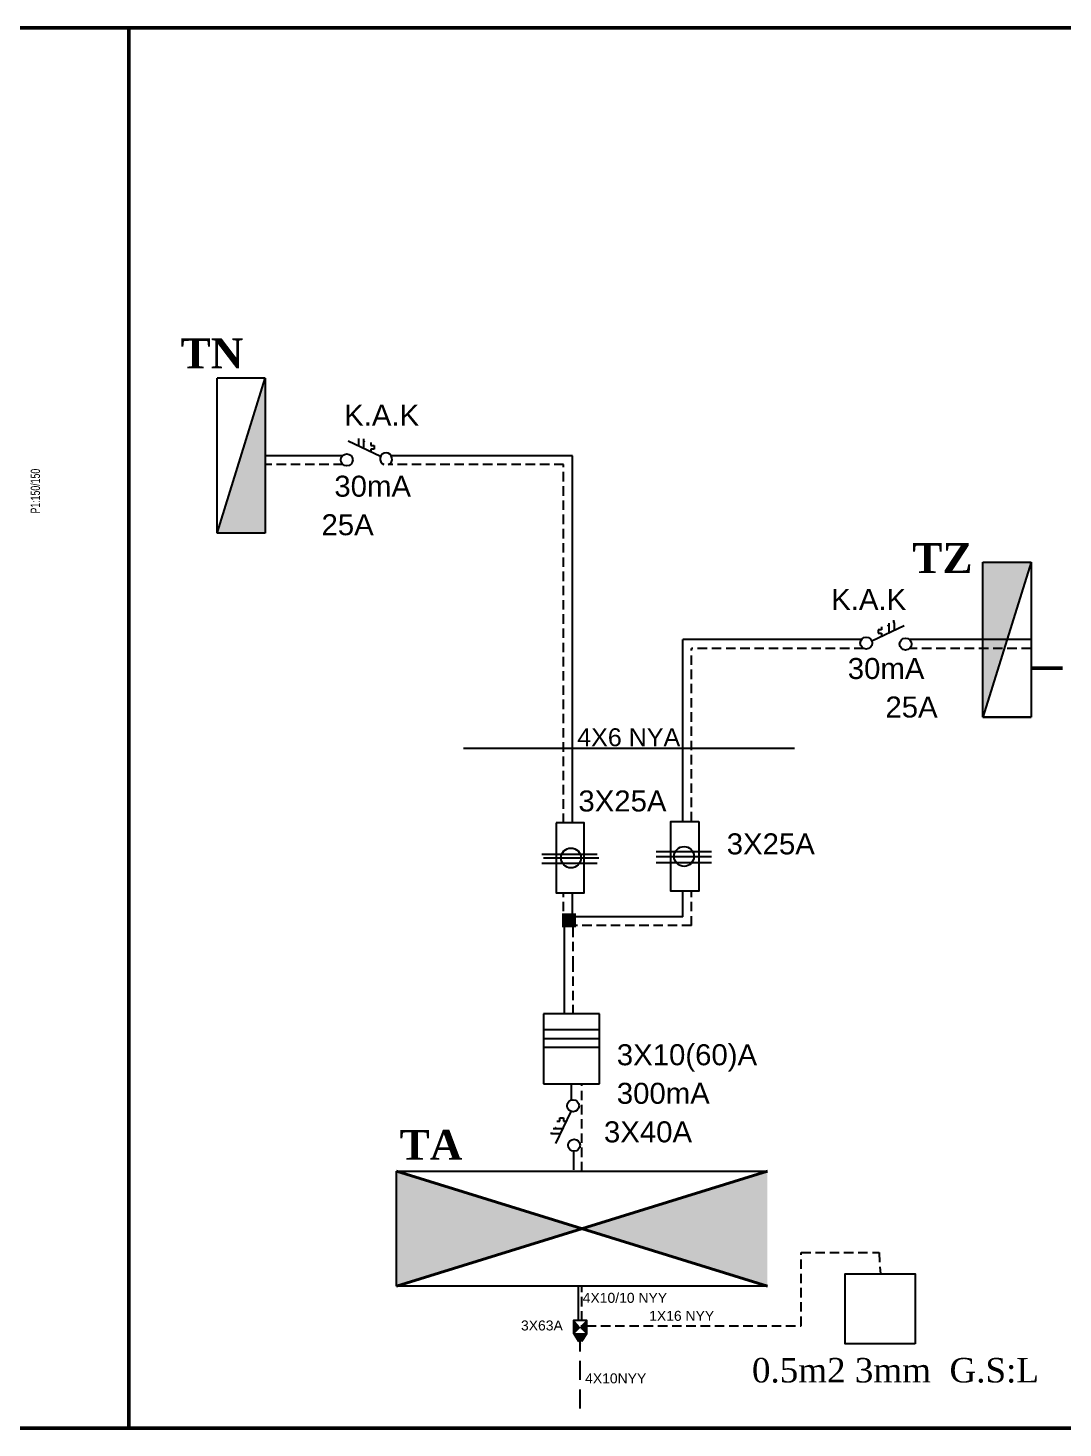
# Model space of a CAD drawing. Header units: millimetres. Extents: x -1928 to 11205, y 969 to 2843.
# Drawn here: x 6972 to 8357, y 969 to 2843 of the extents above; entities that cross this region are included whole.
import ezdxf
from ezdxf.enums import TextEntityAlignment as Align

# ---------------------------------------------------------------- set-up
doc = ezdxf.new("R2010")
doc.units = ezdxf.units.MM
for name, pattern in [('ACAD_ISO02W100', [15, 12, -3]), ('ACAD_ISO10W100', [18, 12, -3, 0, -3]), ('DASHDOT', [25.4, 12.7, -6.35, 0, -6.35]), ('DASHED', [19.05, 12.7, -6.35]), ('DASHEDX2', [38.1, 25.4, -12.7])]:
    doc.linetypes.add(name, pattern=pattern)
doc.layers.add('6', color=7, linetype='Continuous', lineweight=25, true_color=0x5454ff)
for name, color, linetype, lineweight in [('ARM', 1, 'Continuous', 40), ('DUVAR', 7, 'Continuous', 25), ('ELEKT', 2, 'Continuous', 50), ('KOLON HATTI  LİNYESİ', 240, 'Continuous', 50), ('ZİL', 53, 'DASHDOT', 20)]:
    doc.layers.add(name, color=color, linetype=linetype, lineweight=lineweight)
for name, color, linetype in [('KAPI_PENCERE', 2, 'Continuous'), ('NORMAL', 70, 'Continuous'), ('S', 2, 'Continuous'), ('topraklama', 3, 'DASHED'), ('tv', 7, 'DASHED'), ('ışık', 1, 'Continuous')]:
    doc.layers.add(name, color=color, linetype=linetype)
doc.styles.add('ALT', font='times.ttf', dxfattribs={"height": 20})
doc.styles.add('ARIAL', font='arial.ttf')
doc.styles.add('MEKAN', font='times.ttf')
doc.styles.get("Standard").update_dxf_attribs({"font": 'arial.ttf'})
doc.styles.add('TXTX', font='arial.ttf')

msp = doc.modelspace()

# ---------------------------------------------------------------- hatches: boundary and pattern name
at = {"layer": 'ARM'}
h = msp.add_hatch(color=3, dxfattribs=at)
h.paths.add_polyline_path([(7961.4, 1312.2), (7713.3, 1235.2), (7961.4, 1158.3)])
h.paths.add_polyline_path([(7465.2, 1312.2), (7465.2, 1158.3), (7713.3, 1235.2)])
h = msp.add_hatch(color=3, dxfattribs=at)
h.paths.add_polyline_path([(7961.4, 1312.2), (7713.3, 1235.2), (7961.4, 1158.3)])
h.paths.add_polyline_path([(7465.2, 1312.2), (7465.2, 1158.3), (7713.3, 1235.2)])
at = {"layer": 'DUVAR', "lineweight": -2}
for points in [[(7421.8, 2289.2), (7421.8, 2289.1), (7421.8, 2289.1)], [(8123.2, 2042.6), (8123.2, 2042.5), (8123.2, 2042.5)], [(7678.4, 1370.4), (7678.5, 1370.4), (7678.5, 1370.5)]]:
    msp.add_hatch(color=256, dxfattribs=at).paths.add_polyline_path(points)
at = {"layer": 'KAPI_PENCERE', "linetype": 'ByBlock', "lineweight": -2}
msp.add_hatch(color=2, dxfattribs=at).paths.add_polyline_path([(7705.3, 1657.8), (7686.5, 1657.8), (7686.5, 1638.8), (7705.3, 1638.8)])
at = {"layer": 'ZİL', "linetype": 'ACAD_ISO02W100'}
h = msp.add_hatch(color=256, dxfattribs=at)
h.paths.add_polyline_path([(7701.8, 1094.5), (7710.7, 1103.4), (7701.8, 1112.3)])
h.paths.add_polyline_path([(7719.6, 1094.5), (7719.6, 1112.3), (7710.7, 1103.4)])
msp.add_hatch(color=256, dxfattribs=at).paths.add_polyline_path([(7710.5, 1080.9), (7719.6, 1094.5), (7701.8, 1094.5)])

# ---------------------------------------------------------------- linework, layer by layer
for p, q in [((7443.8, 2269.2), (7400.6, 2289.7)), ((8101.2, 2022.6), (8144.4, 2043.2)), ((7733.5, 1736.3), (7659.4, 1736.3)), ((7735.9, 1731.5), (7661.8, 1731.5)), ((7812.6, 1740.4), (7886.7, 1740.4)), ((7812.6, 1733.6), (7886.7, 1733.6)), ((7812.6, 1725.6), (7886.7, 1725.6)), ((7733.5, 1724.3), (7659.4, 1724.3)), ((7661.6, 1523.2), (7661.6, 1429.4)), ((7736.6, 1523.2), (7661.6, 1523.2)), ((7736.6, 1429.4), (7736.6, 1523.2)), ((7736.6, 1501.6), (7661.6, 1501.6)), ((7736.6, 1489.8), (7661.6, 1489.8)), ((7736.6, 1478.1), (7661.6, 1478.1)), ((7661.6, 1429.4), (7736.6, 1429.4)), ((7698.3, 1392.5), (7677.8, 1349.3)), ((7713.3, 1100.8), (7713.3, 1106))]:
    msp.add_line(p, q)
for points in [[(7678.9, 1778.7), (7678.9, 1685), (7716.4, 1685), (7716.4, 1778.7)], [(7869.5, 1780.8), (7869.5, 1687.1), (7832, 1687.1), (7832, 1780.8)], [(8159.4, 1081.2), (8065.7, 1081.2), (8065.7, 1175), (8159.4, 1175)], [(7701.8, 1094.5), (7719.6, 1094.5), (7719.6, 1112.3), (7701.8, 1112.3)]]:
    msp.add_lwpolyline(points, close=True)
for centre in [(8093.8, 2019.5), (7701.4, 1399.9)]:
    msp.add_circle(centre, 8)
msp.add_arc((7451.2, 2266.1), 8, 291.5016, 248.4984)
at = {"layer": 'ARM', "color": 3}
for p, q in [((7961.4, 1312.2), (7465.2, 1158.3)), ((7961.4, 1158.3), (7465.2, 1312.2)), ((7961.4, 1312.2), (7465.2, 1158.3)), ((7961.4, 1158.3), (7465.2, 1312.2))]:
    msp.add_line(p, q, dxfattribs=at)
at = {"layer": 'DUVAR', "lineweight": -2}
for p, q in [((7414.1, 2293.3), (7414.1, 2283.3)), ((7421.1, 2292.9), (7421.1, 2282.2)), ((7421.4, 2289.3), (7422.2, 2289.3)), ((7421.8, 2289.3), (7421.8, 2289.8)), ((7421.8, 2289.2), (7421.8, 2289.1)), ((7421.8, 2289.1), (7421.8, 2289.2)), ((7421.8, 2289.1), (7421.8, 2289.1)), ((7430.8, 2287.9), (7430.8, 2284)), ((7421.1, 2282.2), (7421.1, 2280)), ((7430.8, 2284), (7435.3, 2284)), ((7430.8, 2279.2), (7430.8, 2275.4)), ((7435.3, 2279.2), (7430.8, 2279.2)), ((7435.3, 2284), (7435.3, 2279.2)), ((8123.9, 2046.3), (8123.9, 2035.6)), ((8130.9, 2046.7), (8130.9, 2036.7)), ((8114.2, 2037.4), (8109.7, 2037.4)), ((8109.7, 2037.4), (8109.7, 2032.6)), ((8109.7, 2032.6), (8114.2, 2032.6)), ((8114.2, 2041.3), (8114.2, 2037.4)), ((8114.2, 2032.6), (8114.2, 2028.9)), ((8123.6, 2042.8), (8122.8, 2042.7)), ((8123.2, 2042.7), (8123.2, 2043.3)), ((8123.2, 2042.6), (8123.2, 2042.5)), ((8123.2, 2042.5), (8123.2, 2042.6)), ((8123.2, 2042.5), (8123.2, 2042.5)), ((8123.9, 2035.6), (8123.9, 2033.4)), ((7674.7, 1369.7), (7685.3, 1369.7)), ((7678.2, 1370.4), (7677.7, 1370.4)), ((7678.2, 1370), (7678.2, 1370.9)), ((7678.4, 1370.4), (7678.5, 1370.5)), ((7678.5, 1370.4), (7678.4, 1370.4)), ((7678.5, 1370.5), (7678.5, 1370.4)), ((7679.6, 1379.5), (7683.5, 1379.5)), ((7683.5, 1379.5), (7683.5, 1383.9)), ((7683.5, 1383.9), (7688.4, 1383.9)), ((7685.3, 1369.7), (7687.5, 1369.7)), ((7688.4, 1383.9), (7688.4, 1379.5)), ((7688.4, 1379.5), (7692.1, 1379.5)), ((7674.3, 1362.8), (7684.2, 1362.8))]:
    msp.add_line(p, q, dxfattribs=at)
for points in [[(7414.1, 2293.3, 0.0422, 2.09, 0), (7414.1, 2289.4, 2.09, 2.09, 0)], [(7421.1, 2292.9, 0.0422, 2.09, 0), (7421.1, 2289, 2.09, 2.09, 0)], [(8123.9, 2046.3, 0.0422, 2.09, 0), (8123.9, 2042.4, 2.09, 2.09, 0)], [(8130.9, 2046.7, 0.0422, 2.09, 0), (8130.9, 2042.9, 2.09, 2.09, 0)], [(7674.7, 1369.7, 0.0422, 2.09, 0), (7678.5, 1369.7, 2.09, 2.09, 0)], [(7674.3, 1362.8, 0.0422, 2.09, 0), (7678.1, 1362.8, 2.09, 2.09, 0)]]:
    msp.add_lwpolyline(points, format="xyseb", dxfattribs=at)
for centre in [(7398.6, 2264.8), (8146.4, 2018.2), (7702.7, 1347.2)]:
    msp.add_circle(centre, 8, dxfattribs=at)
at = {"layer": 'ELEKT', "color": 11, "true_color": 0xff8088}
for points in [[(1234.8, 2843.1), (7106.8, 2843.1), (7106.8, 968.5), (1234.8, 968.5)], [(7106.8, 2843.1), (9954, 2843.1), (9954, 968.5), (7106.8, 968.5)]]:
    msp.add_lwpolyline(points, close=True, dxfattribs=at)
at = {"layer": 'KOLON HATTI  LİNYESİ'}
msp.add_line((8314.3, 1985.9), (8356.5, 1985.9), dxfattribs=at)
at = {"layer": 'S', "color": 3}
for p, q in [((7225, 2166.5), (7225, 2374.3)), ((7225, 2166.5), (7289.4, 2374.3)), ((7289.4, 2374.3), (7225, 2374.3)), ((7289.4, 2374.3), (7289.4, 2166.5)), ((7289.4, 2166.5), (7225, 2166.5)), ((8249.9, 1920.2), (8249.9, 2128)), ((8314.3, 2128), (8249.9, 1920.2)), ((8249.9, 2128), (8314.3, 2128)), ((8314.3, 2128), (8314.3, 1920.2)), ((8314.3, 1920.2), (8249.9, 1920.2)), ((8249.9, 1920.2), (8314.3, 1920.2)), ((7465.2, 1158.3), (7465.2, 1312.2)), ((7465.2, 1312.2), (7961.4, 1312.2)), ((7465.2, 1158.3), (7465.2, 1312.2)), ((7961.4, 1158.3), (7465.2, 1158.3))]:
    msp.add_line(p, q, dxfattribs=at)
at = {"layer": 'S', "linetype": 'Continuous'}
for points in [[(7289.3, 2374.1), (7289.3, 2166.5), (7225.3, 2166.8)], [(8250, 1920.4), (8250, 2128), (8314, 2127.7)]]:
    msp.add_solid(points, dxfattribs=at)
at = {"layer": 'topraklama', "linetype": 'DASHED', "lineweight": 25}
for p, q in [((7393.5, 2258.7), (7289.4, 2258.7)), ((7688.7, 2258.7), (7454.1, 2258.7)), ((7688.7, 1778.7), (7688.7, 2258.7)), ((8090.2, 2012.4), (7859.8, 2012.4)), ((7859.8, 1780.8), (7859.8, 2012.4)), ((8314.3, 2012.4), (8151.8, 2012.4)), ((7688.7, 1641.3), (7688.7, 1685)), ((7859.8, 1641.3), (7859.8, 1687.1)), ((7701.4, 1587.7), (7701.4, 1653.1)), ((7859.8, 1641.3), (7701.4, 1641.3)), ((7701.4, 1522.3), (7701.4, 1587.7)), ((7713.3, 1312.2), (7713.3, 1429.4)), ((7713.3, 1112.3), (7713.3, 1158.3)), ((7719.6, 1105.3), (8006.7, 1105.3))]:
    msp.add_line(p, q, dxfattribs=at)
at = {"layer": 'topraklama', "color": 3}
msp.add_lwpolyline([(8006.7, 1105.3), (8006.7, 1203.3), (8110.9, 1203.3), (8112.6, 1175)], dxfattribs=at)
at = {"layer": 'tv', "linetype": 'ByBlock', "lineweight": 25}
msp.add_line((7997.5, 1878.3), (7554.7, 1878.3), dxfattribs=at)
at = {"layer": 'ZİL', "linetype": 'ACAD_ISO10W100', "lineweight": -2}
for p, q in [((8131.9, 2047.1), (8129.8, 2047.1)), ((8130.8, 2047.1), (8130.8, 2050)), ((7673.8, 1362.8), (7671, 1362.8)), ((7673.8, 1361.7), (7673.8, 1363.8))]:
    msp.add_line(p, q, dxfattribs=at)
at = {"layer": 'ZİL', "linetype": 'ACAD_ISO02W100'}
for p, q in [((7701.8, 1112.3), (7708.8, 1105.3)), ((7719.6, 1112.3), (7712.6, 1105.3)), ((7710.7, 1103.4), (7701.8, 1094.5)), ((7701.8, 1094.5), (7710.5, 1080.9)), ((7719.6, 1094.5), (7710.5, 1080.9)), ((7710.7, 1103.4), (7719.6, 1094.5))]:
    msp.add_line(p, q, dxfattribs=at)
at = {"layer": 'ZİL', "linetype": 'ByBlock', "lineweight": -2}
for centre in [(7698.6, 1731.8), (7849.9, 1733.8)]:
    msp.add_circle(centre, 13.3, dxfattribs=at)
at = {"layer": 'ışık'}
for p, q in [((7392.8, 2270.4), (7289.4, 2270.4)), ((7700.4, 2270.4), (7458, 2270.4)), ((7700.4, 1778.7), (7700.4, 2270.4)), ((8087.2, 2024.1), (7848.1, 2024.1)), ((7848.1, 1780.8), (7848.1, 2024.1)), ((8314.3, 2024.1), (8151.9, 2024.1)), ((7700.4, 1653.1), (7700.4, 1685)), ((7848.1, 1653.1), (7848.1, 1687.1)), ((7689.7, 1587.7), (7689.7, 1653.1)), ((7848.1, 1653.1), (7701.4, 1653.1)), ((7689.7, 1522.3), (7689.7, 1587.7)), ((7699.2, 1407.2), (7699.2, 1429.4)), ((7708.2, 1158.3), (7708.2, 1112.3))]:
    msp.add_line(p, q, dxfattribs=at)
at = {"layer": 'ışık', "linetype": 'DASHEDX2', "lineweight": -2}
for p, q in [((7702.1, 1338.8), (7702.1, 1314.1)), ((7710.8, 994.8), (7710.8, 1093.4))]:
    msp.add_line(p, q, dxfattribs=at)

# ---------------------------------------------------------------- texts
at = {"style": 'MEKAN'}
msp.add_text('0.5m2 3mm  G.S:L', height=32.812, dxfattribs=at).set_placement((7940.8, 1029.5))
at = {"layer": '6', "color": 173, "linetype": 'ByBlock', "lineweight": 25, "true_color": 0x5454ff, "style": 'ARIAL', "width": 0.670088}
msp.add_text('P1:150/150', height=12.5, rotation=90, dxfattribs=at).set_placement((6988, 2193), (6988, 2252.9), align=Align.FIT)
at = {"layer": 'ELEKT', "color": 11, "true_color": 0xff8088, "insert": (7706.9, 1905.4), "char_height": 24, "width": 169.231, "attachment_point": 1}
msp.add_mtext('{\\C55;\\c3644313;4X6 NYA}', dxfattribs=at)
at = {"layer": 'NORMAL', "char_height": 40, "width": 136.997, "attachment_point": 1, "style": 'ALT'}
for s, insert in [('{\\fBookman Old Style|b1|i0|c162|p18;TN}', (7176.2, 2427.4)), ('{\\fBookman Old Style|b1|i0|c162|p18;TZ}', (8155.4, 2153.3)), ('{\\fBookman Old Style|b1|i0|c162|p18;TA}', (7469.3, 1367.6))]:
    msp.add_mtext(s, dxfattribs=dict(at, insert=insert))
at = {"layer": 'ZİL', "linetype": 'ByBlock', "lineweight": -2, "style": 'TXTX'}
for s, height, p in [('K.A.K', 28.12, (7395, 2310.6)), ('30mA', 28.12, (7381.9, 2215.5)), ('25A', 28.12, (7364.7, 2163.9)), ('K.A.K', 28.12, (8046.8, 2064)), ('30mA', 28.12, (8069, 1971.4)), ('25A', 28.12, (8119.4, 1919.8)), ('3X25A', 28.12, (7708.5, 1794)), ('3X25A', 28.12, (7907, 1736.6)), ('3X10(60)A', 28.12, (7759.9, 1454.2)), ('300mA', 28.12, (7759.9, 1402.6)), ('3X40A', 28.12, (7742.7, 1351)), ('4X10/10 NYY', 13.342, (7714.3, 1136.1)), ('1X16 NYY', 13.34, (7803.2, 1112)), ('3X63A', 13.34, (7631.7, 1099.1)), ('4X10NYY', 13.34, (7717.5, 1028.3))]:
    msp.add_text(s, height=height, dxfattribs=at).set_placement(p)

doc.saveas('drawing.dxf')
